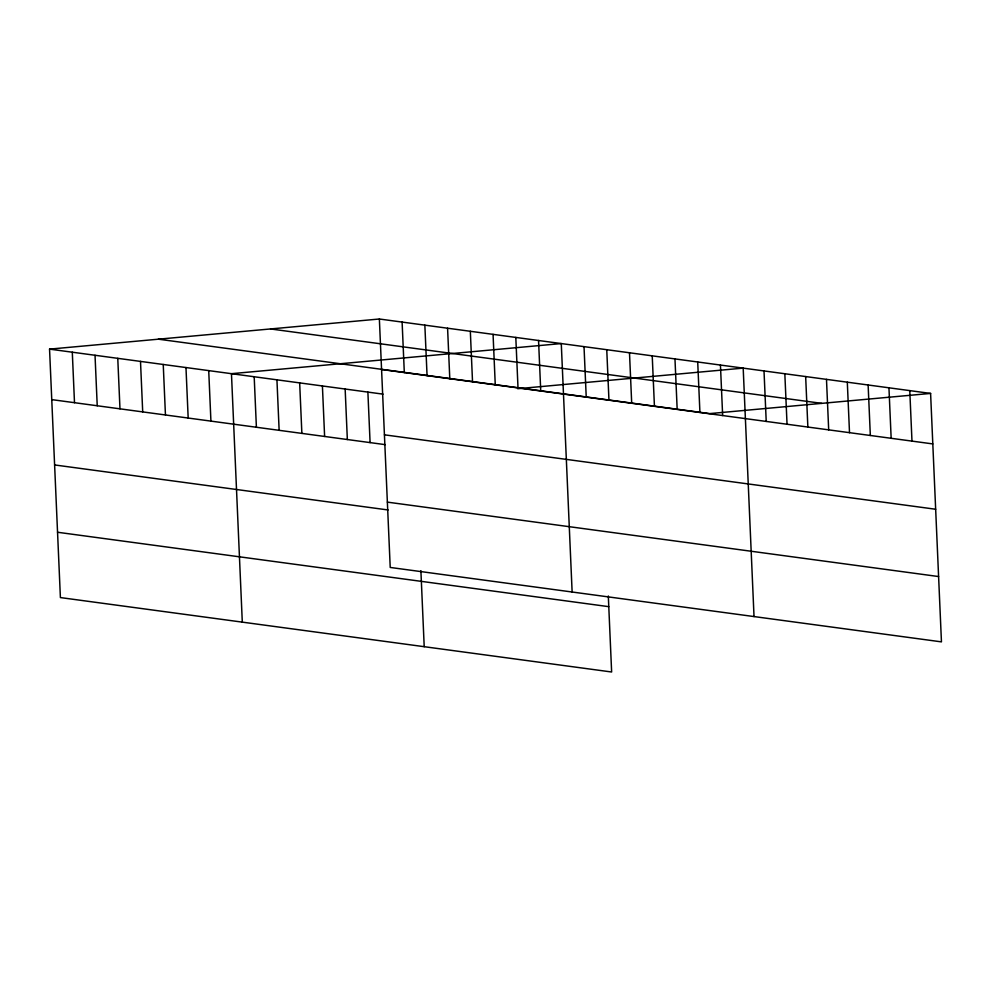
<?xml version="1.0" encoding="UTF-8"?>
<svg xmlns="http://www.w3.org/2000/svg" width="991" height="991" viewBox="0 0 991 991"><rect width="100%" height="100%" fill="white"/><g stroke="black" fill="none" stroke-linecap="round" stroke-linejoin="round"><path stroke-width="1.49" d="M608.313 595.963L611.633 671.997L60.401 597.573L49.55 349.129L379.367 319.003L930.599 393.427L941.45 641.871L390.219 567.447L379.367 319.003M517.674 388.72L743.188 368.119L754.027 616.575M930.599 393.427L709.618 413.606L158.387 339.182M270.531 328.95L821.762 403.362M381.572 369.494L932.804 443.918M49.55 349.129L383.046 394.145M384.434 434.826L935.665 509.25M51.755 399.621L385.251 444.649M387.37 502.127L938.601 576.551M54.604 464.94L388.1 509.969M57.54 532.254L608.771 606.665M909.775 390.615L911.98 441.106M888.952 387.803L891.157 438.295M868.128 384.991L870.333 435.483M847.305 382.179L849.51 432.671M826.482 379.367L828.687 429.871M805.658 376.555L807.863 427.059M784.835 373.743L787.04 424.247M764.011 370.931L766.216 421.435M720.445 365.06L722.65 415.551M697.714 361.988L699.919 412.479M674.97 358.915L677.175 409.407M652.227 355.843L654.432 406.335M629.496 352.771L631.701 403.275M606.752 349.699L608.957 400.203M584.021 346.639L586.226 397.131M572.129 592.011L561.278 343.567L231.46 373.681L242.299 622.137M538.547 340.495L540.739 390.987M515.803 337.423L518.008 387.915M493.06 334.351L495.265 384.855M470.329 331.279L472.534 381.783M447.585 328.219L449.79 378.711M424.854 325.147L427.059 375.639M420.89 570.655L424.21 646.689M402.111 322.075L404.316 372.566M367.884 392.102L370.089 442.605M345.153 389.029L347.345 439.533M322.409 385.97L324.614 436.461M299.666 382.898L301.871 433.389M276.935 379.826L279.14 430.317M254.191 376.753L256.396 427.245M208.717 370.609L210.922 421.113M185.974 367.55L188.179 418.041M163.242 364.477L165.447 414.969M140.499 361.405L142.704 411.897M117.768 358.333L119.973 408.825M95.025 355.261L97.229 405.765M72.293 352.189L74.498 402.693"/></g></svg>
